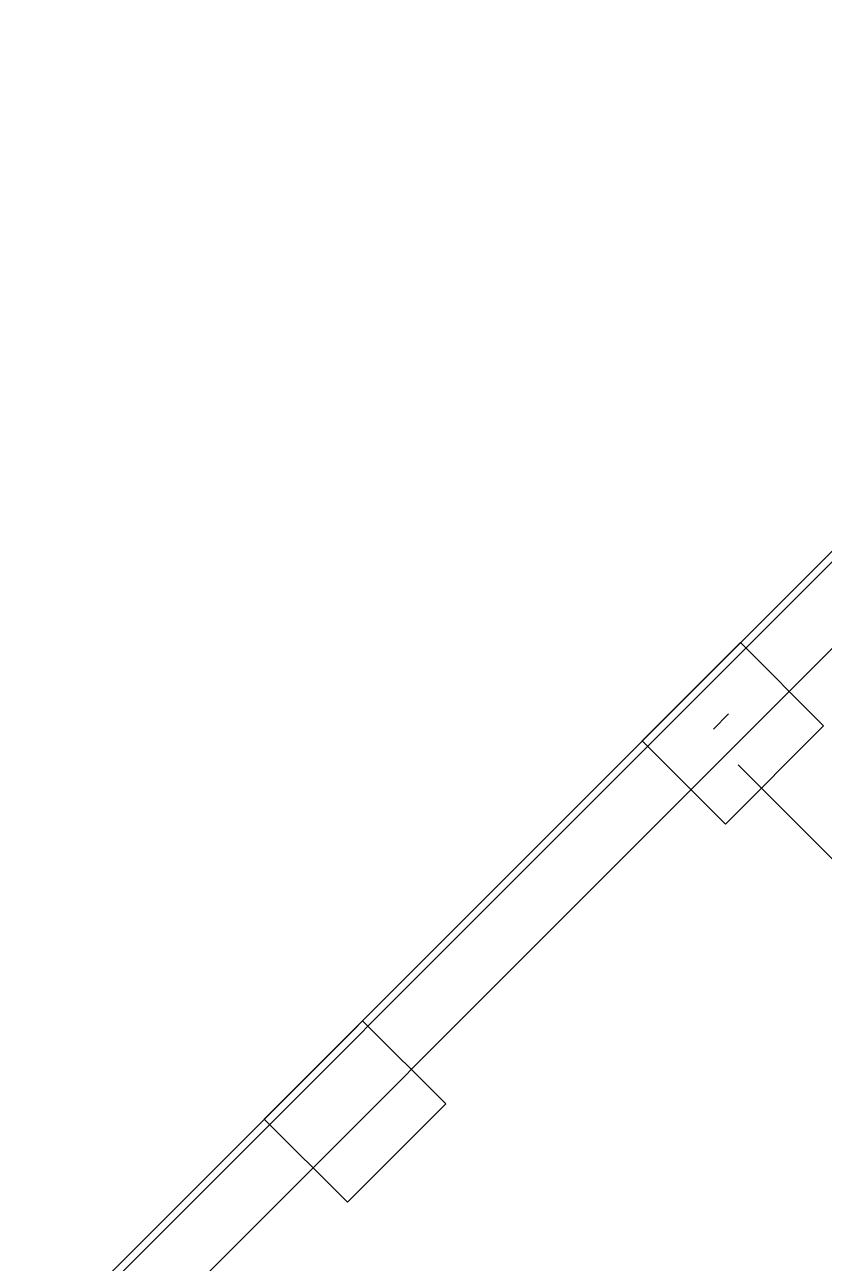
# Model space of a CAD drawing. Header units: millimetres. Extents: x 574 to 19426, y 10574 to 29426.
# Drawn here: x 1336 to 4327, y 24033 to 28664 of the extents above; entities that cross this region are included whole.
import ezdxf

# ---------------------------------------------------------------- set-up
doc = ezdxf.new("R2010")
doc.units = ezdxf.units.MM
doc.layers.add('Стандарт', color=252, linetype='Continuous')

msp = doc.modelspace()

# ---------------------------------------------------------------- linework, layer by layer
at = {"layer": 'Стандарт', "elevation": -345}
for points in [[(1336.2, 23675.2), (6324.8, 28663.8)], [(1364.6, 23663.5), (6336.5, 28635.4)]]:
    msp.add_lwpolyline(points, dxfattribs=at)
msp.add_lwpolyline([(6492.7, 28467.4), (1532.6, 23507.3), (1532.6, 16492.7), (6492.7, 11532.6), (13507.3, 11532.6), (18467.4, 16492.7), (18467.4, 23507.3), (13507.3, 28467.4)], close=True, dxfattribs=at)
at = {"layer": 'Стандарт', "color": 5, "lineweight": 30, "elevation": -345}
for points in [[(4014.1, 26353.6), (4325.2, 26042.5), (3957.5, 25674.8), (3646.4, 25985.9)], [(2599.9, 24939.4), (2911, 24628.3), (2543.3, 24260.6), (2232.2, 24571.7)]]:
    msp.add_lwpolyline(points, close=True, dxfattribs=at)
at = {"layer": 'Стандарт', "extrusion": (-0.707107, 0.707107, -3.91578e-14), "elevation": 15639.1}
msp.add_lwpolyline([(-21253.2, 3966.1), (-21253.2, 4046.1), (-21173.2, 4046.1), (-21173.2, 3966.1)], close=True, dxfattribs=at)
at = {"layer": 'Стандарт', "extrusion": (-0.707107, -0.707107, -1.61214e-19), "elevation": -21143.2}
msp.add_lwpolyline([(-15479.1, 3966.1), (-12384.3, 3966.1), (-12384.3, 3219.1), (-15479.1, 3219.1)], close=True, dxfattribs=at)

doc.saveas('drawing.dxf')
